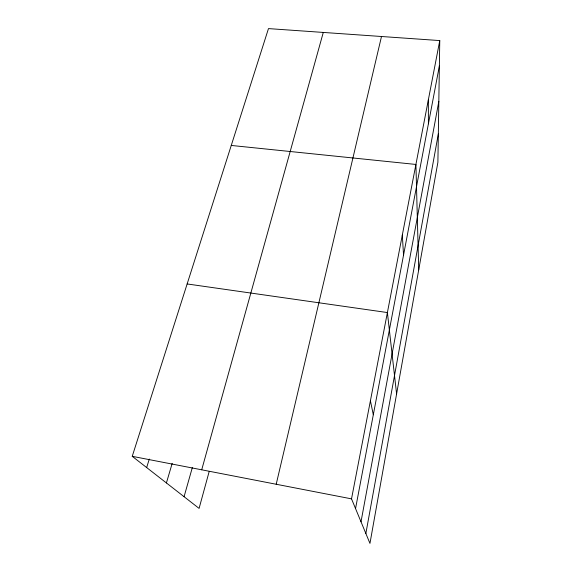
<?xml version="1.0" encoding="UTF-8"?>
<svg xmlns="http://www.w3.org/2000/svg" width="572" height="572" viewBox="0 0 572 572"><rect width="100%" height="100%" fill="white"/><g stroke="black" fill="none" stroke-linecap="round" stroke-linejoin="round"><path stroke-width="0.86" d="M439.761 40.576L437.895 162.269L369.955 543.4L351.523 498.863L439.761 40.576L268.475 28.6L132.239 456.327L199.085 508.401L209.195 471.457M365.858 533.504L438.331 133.948M361.011 521.786L438.831 101.38M355.548 508.572L439.375 65.894M276.204 484.255L381.495 36.501M201.709 469.805L323.287 32.432M184.07 496.703L192.328 467.581M166.409 482.947L172.193 463.356M146.661 467.56L149.292 459.044M231.26 145.445L415.916 164.45L418.718 269.87M187.144 283.948L387.394 312.555L396.596 393.958M132.239 456.327L351.523 498.863M370.413 400.765L373.309 414.764M402.316 235.049L403.539 255.126M428.349 99.871L428.407 123.809"/></g></svg>
